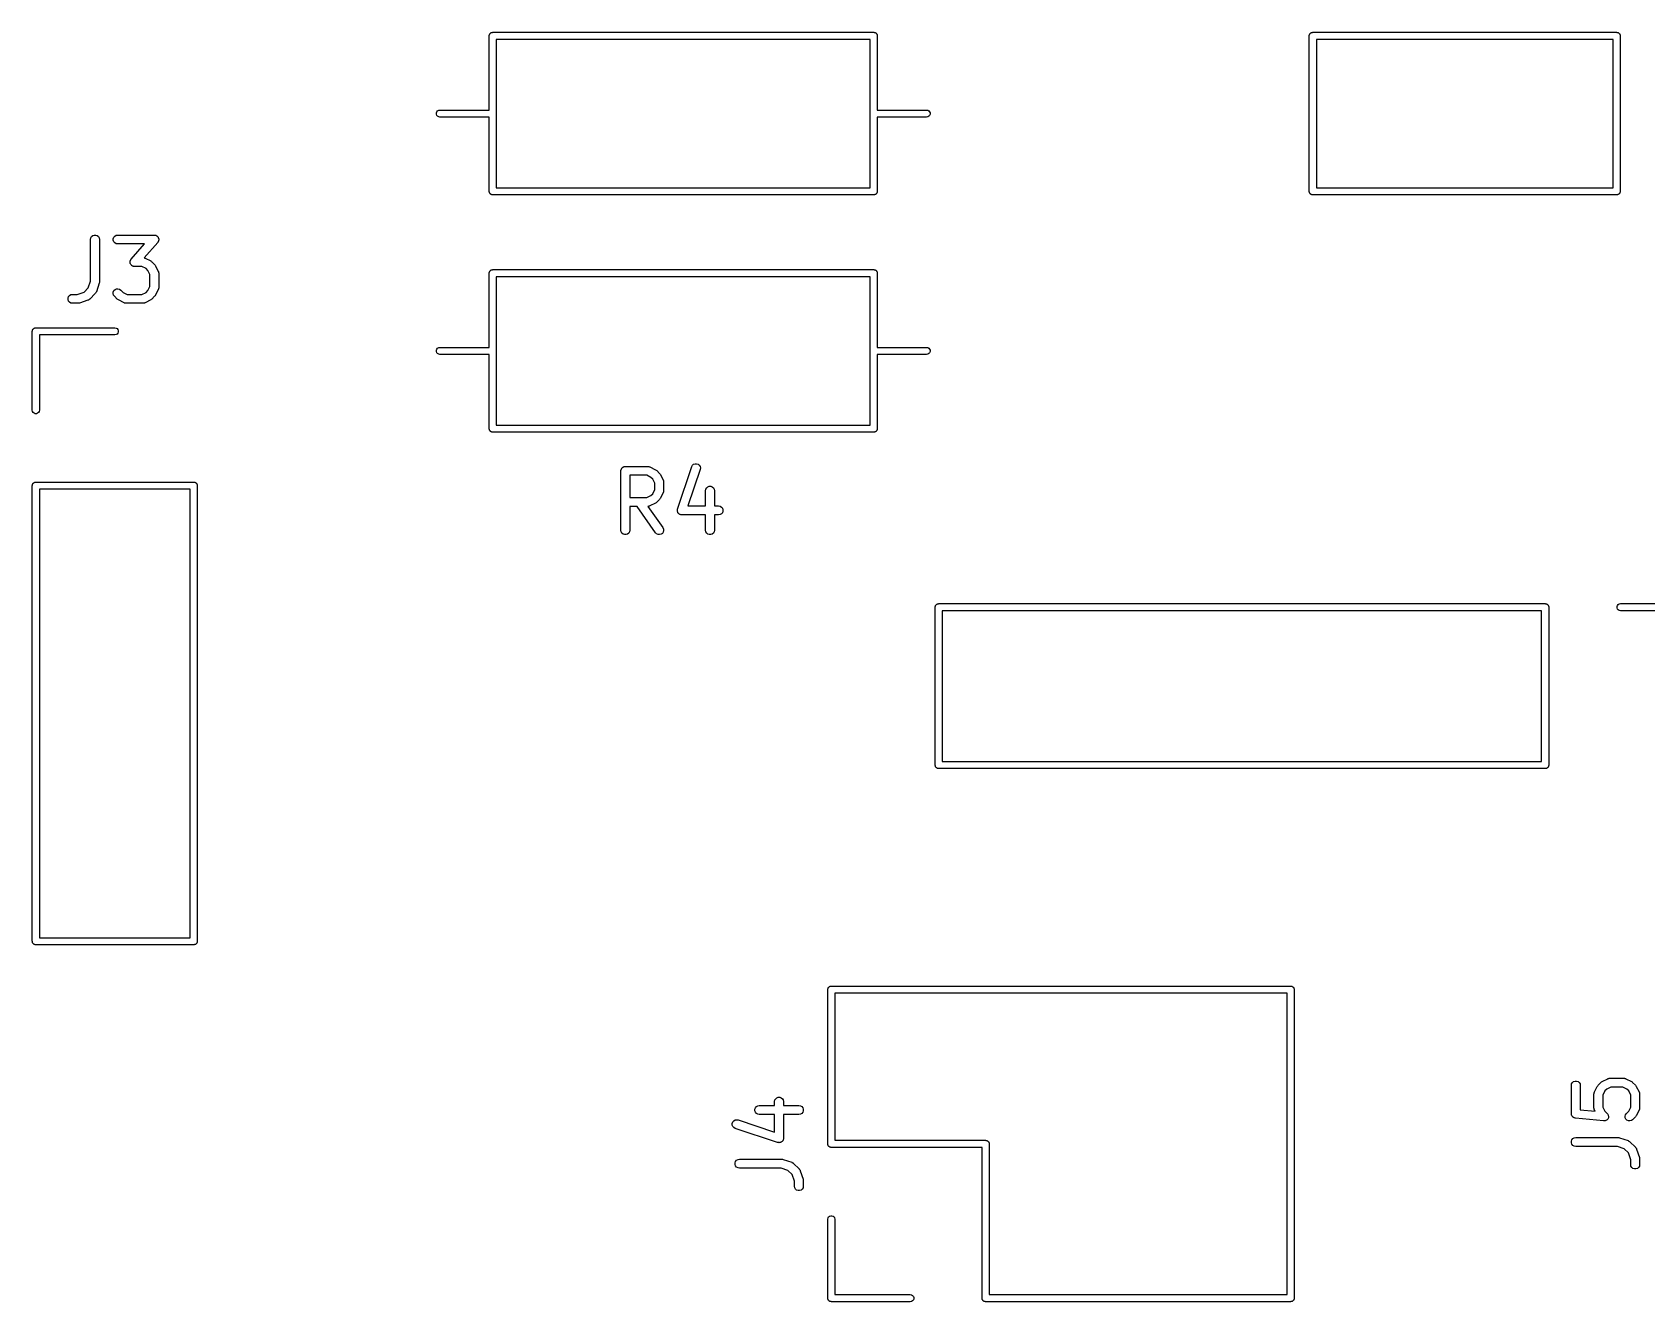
# Model space of a CAD drawing. Extents: x 135.1 to 182.9, y -142 to -62.3.
# Drawn here: x 135.11 to 162.32, y -142.03 to -120.63 of the extents above; entities that cross this region are included whole.
import ezdxf

# ---------------------------------------------------------------- set-up
doc = ezdxf.new("R2010")
doc.units = 0
doc.header["$MEASUREMENT"] = 0
doc.layers.add('BLACK', color=7, linetype='CONTINUOUS')

msp = doc.modelspace()

# ---------------------------------------------------------------- linework, layer by layer
at = {"layer": 'Black'}
for p, q in [((142.81, -120.69), (142.811, -120.685)), ((142.81, -121.94), (142.81, -120.69)), ((142.811, -120.68), (142.813, -120.675)), ((142.811, -120.685), (142.811, -120.68)), ((142.813, -120.675), (142.814, -120.669)), ((142.814, -120.669), (142.816, -120.665)), ((142.816, -120.665), (142.818, -120.66)), ((142.818, -120.66), (142.821, -120.656)), ((142.821, -120.656), (142.824, -120.651)), ((142.824, -120.651), (142.828, -120.648)), ((142.828, -120.648), (142.831, -120.644)), ((142.831, -120.644), (142.836, -120.641)), ((142.836, -120.641), (142.84, -120.638)), ((142.84, -120.638), (142.845, -120.636)), ((142.845, -120.636), (142.849, -120.634)), ((142.849, -120.634), (142.855, -120.633)), ((142.855, -120.633), (142.86, -120.631)), ((142.86, -120.631), (142.865, -120.631)), ((142.865, -120.631), (142.87, -120.63)), ((142.87, -120.63), (149.29, -120.63)), ((142.93, -120.75), (142.93, -123.25)), ((149.23, -120.75), (142.93, -120.75)), ((149.23, -123.25), (149.23, -120.75)), ((149.29, -120.63), (149.295, -120.631)), ((149.295, -120.631), (149.3, -120.631)), ((149.3, -120.631), (149.305, -120.633)), ((149.305, -120.633), (149.311, -120.634)), ((149.311, -120.634), (149.315, -120.636)), ((149.315, -120.636), (149.32, -120.638)), ((149.32, -120.638), (149.324, -120.641)), ((149.324, -120.641), (149.329, -120.644)), ((149.329, -120.644), (149.332, -120.648)), ((149.332, -120.648), (149.336, -120.651)), ((149.336, -120.651), (149.339, -120.656)), ((149.339, -120.656), (149.342, -120.66)), ((149.342, -120.66), (149.344, -120.665)), ((149.344, -120.665), (149.346, -120.669)), ((149.346, -120.669), (149.347, -120.675)), ((149.347, -120.675), (149.349, -120.68)), ((149.349, -120.68), (149.349, -120.685)), ((149.349, -120.685), (149.35, -120.69)), ((149.35, -120.69), (149.35, -121.94)), ((156.63, -120.69), (156.631, -120.685)), ((156.63, -123.31), (156.63, -120.69)), ((156.631, -120.68), (156.633, -120.675)), ((156.631, -120.685), (156.631, -120.68)), ((156.633, -120.675), (156.634, -120.669)), ((156.634, -120.669), (156.636, -120.665)), ((156.636, -120.665), (156.638, -120.66)), ((156.638, -120.66), (156.641, -120.656)), ((156.641, -120.656), (156.644, -120.651)), ((156.644, -120.651), (156.648, -120.648)), ((156.648, -120.648), (156.651, -120.644)), ((156.651, -120.644), (156.656, -120.641)), ((156.656, -120.641), (156.66, -120.638)), ((156.66, -120.638), (156.665, -120.636)), ((156.665, -120.636), (156.669, -120.634)), ((156.669, -120.634), (156.675, -120.633)), ((156.675, -120.633), (156.68, -120.631)), ((156.68, -120.631), (156.685, -120.631)), ((156.685, -120.631), (156.69, -120.63)), ((156.69, -120.63), (161.81, -120.63)), ((156.75, -120.75), (156.75, -123.25)), ((161.75, -120.75), (156.75, -120.75)), ((161.75, -123.25), (161.75, -120.75)), ((161.81, -120.63), (161.815, -120.631)), ((161.815, -120.631), (161.82, -120.631)), ((161.82, -120.631), (161.825, -120.633)), ((161.825, -120.633), (161.831, -120.634)), ((161.831, -120.634), (161.835, -120.636)), ((161.835, -120.636), (161.84, -120.638)), ((161.84, -120.638), (161.844, -120.641)), ((161.844, -120.641), (161.849, -120.644)), ((161.849, -120.644), (161.852, -120.648)), ((161.852, -120.648), (161.856, -120.651)), ((161.856, -120.651), (161.859, -120.656)), ((161.859, -120.656), (161.862, -120.66)), ((161.862, -120.66), (161.864, -120.665)), ((161.864, -120.665), (161.866, -120.669)), ((161.866, -120.669), (161.867, -120.675)), ((161.867, -120.675), (161.869, -120.68)), ((161.869, -120.68), (161.869, -120.685)), ((161.869, -120.685), (161.87, -120.69)), ((161.87, -120.69), (161.87, -123.31)), ((141.921, -121.99), (141.928, -121.97)), ((141.921, -122.01), (141.921, -121.99)), ((141.928, -122.03), (141.921, -122.01)), ((141.928, -121.97), (141.941, -121.954)), ((141.941, -122.046), (141.928, -122.03)), ((141.941, -121.954), (141.959, -121.944)), ((141.959, -122.056), (141.941, -122.046)), ((141.959, -121.944), (141.98, -121.94)), ((141.98, -122.06), (141.959, -122.056)), ((141.98, -121.94), (142.81, -121.94)), ((142.81, -122.06), (141.98, -122.06)), ((142.81, -123.31), (142.81, -122.06)), ((149.35, -121.94), (150.18, -121.94)), ((150.18, -122.06), (149.35, -122.06)), ((149.35, -122.06), (149.35, -123.31)), ((150.18, -121.94), (150.201, -121.944)), ((150.201, -122.056), (150.18, -122.06)), ((150.201, -121.944), (150.219, -121.954)), ((150.219, -122.046), (150.201, -122.056)), ((150.219, -121.954), (150.232, -121.97)), ((150.232, -122.03), (150.219, -122.046)), ((150.232, -121.97), (150.239, -121.99)), ((150.239, -122.01), (150.232, -122.03)), ((150.239, -121.99), (150.239, -122.01)), ((142.811, -123.315), (142.81, -123.31)), ((142.811, -123.32), (142.811, -123.315)), ((142.813, -123.325), (142.811, -123.32)), ((142.814, -123.331), (142.813, -123.325)), ((142.816, -123.335), (142.814, -123.331)), ((142.818, -123.34), (142.816, -123.335)), ((142.821, -123.344), (142.818, -123.34)), ((142.824, -123.349), (142.821, -123.344)), ((142.828, -123.352), (142.824, -123.349)), ((142.831, -123.356), (142.828, -123.352)), ((142.836, -123.359), (142.831, -123.356)), ((142.84, -123.362), (142.836, -123.359)), ((142.845, -123.364), (142.84, -123.362)), ((142.849, -123.366), (142.845, -123.364)), ((142.855, -123.367), (142.849, -123.366)), ((142.86, -123.369), (142.855, -123.367)), ((142.865, -123.369), (142.86, -123.369)), ((142.87, -123.37), (142.865, -123.369)), ((149.29, -123.37), (142.87, -123.37)), ((142.93, -123.25), (149.23, -123.25)), ((149.295, -123.369), (149.29, -123.37)), ((149.3, -123.369), (149.295, -123.369)), ((149.305, -123.367), (149.3, -123.369)), ((149.311, -123.366), (149.305, -123.367)), ((149.315, -123.364), (149.311, -123.366)), ((149.32, -123.362), (149.315, -123.364)), ((149.324, -123.359), (149.32, -123.362)), ((149.329, -123.356), (149.324, -123.359)), ((149.332, -123.352), (149.329, -123.356)), ((149.336, -123.349), (149.332, -123.352)), ((149.339, -123.344), (149.336, -123.349)), ((149.342, -123.34), (149.339, -123.344)), ((149.344, -123.335), (149.342, -123.34)), ((149.346, -123.331), (149.344, -123.335)), ((149.347, -123.325), (149.346, -123.331)), ((149.349, -123.32), (149.347, -123.325)), ((149.35, -123.31), (149.349, -123.315)), ((149.349, -123.315), (149.349, -123.32)), ((156.631, -123.315), (156.63, -123.31)), ((156.631, -123.32), (156.631, -123.315)), ((156.633, -123.325), (156.631, -123.32)), ((156.634, -123.331), (156.633, -123.325)), ((156.636, -123.335), (156.634, -123.331)), ((156.638, -123.34), (156.636, -123.335)), ((156.641, -123.344), (156.638, -123.34)), ((156.644, -123.349), (156.641, -123.344)), ((156.648, -123.352), (156.644, -123.349)), ((156.651, -123.356), (156.648, -123.352)), ((156.656, -123.359), (156.651, -123.356)), ((156.66, -123.362), (156.656, -123.359)), ((156.665, -123.364), (156.66, -123.362)), ((156.669, -123.366), (156.665, -123.364)), ((156.675, -123.367), (156.669, -123.366)), ((156.68, -123.369), (156.675, -123.367)), ((156.685, -123.369), (156.68, -123.369)), ((156.69, -123.37), (156.685, -123.369)), ((161.81, -123.37), (156.69, -123.37)), ((156.75, -123.25), (161.75, -123.25)), ((161.815, -123.369), (161.81, -123.37)), ((161.82, -123.369), (161.815, -123.369)), ((161.825, -123.367), (161.82, -123.369)), ((161.831, -123.366), (161.825, -123.367)), ((161.835, -123.364), (161.831, -123.366)), ((161.84, -123.362), (161.835, -123.364)), ((161.844, -123.359), (161.84, -123.362)), ((161.849, -123.356), (161.844, -123.359)), ((161.852, -123.352), (161.849, -123.356)), ((161.856, -123.349), (161.852, -123.352)), ((161.859, -123.344), (161.856, -123.349)), ((161.862, -123.34), (161.859, -123.344)), ((161.864, -123.335), (161.862, -123.34)), ((161.866, -123.331), (161.864, -123.335)), ((161.867, -123.325), (161.866, -123.331)), ((161.869, -123.32), (161.867, -123.325)), ((161.87, -123.31), (161.869, -123.315)), ((161.869, -123.315), (161.869, -123.32)), ((136.109, -124.074), (136.129, -124.057)), ((136.129, -124.057), (136.154, -124.049)), ((136.154, -124.049), (136.18, -124.049)), ((136.18, -124.049), (136.204, -124.057)), ((136.204, -124.057), (136.224, -124.074)), ((136.499, -124.065), (136.522, -124.052)), ((136.522, -124.052), (136.548, -124.047)), ((136.548, -124.047), (137.167, -124.047)), ((137.167, -124.047), (137.174, -124.049)), ((137.174, -124.049), (137.181, -124.049)), ((137.181, -124.049), (137.187, -124.051)), ((137.187, -124.051), (137.192, -124.052)), ((137.192, -124.052), (137.199, -124.056)), ((137.199, -124.056), (137.206, -124.058)), ((137.206, -124.058), (137.21, -124.062)), ((137.21, -124.062), (137.215, -124.065)), ((136.092, -124.122), (136.096, -124.097)), ((136.092, -124.824), (136.092, -124.122)), ((136.096, -124.097), (136.109, -124.074)), ((136.224, -124.074), (136.237, -124.097)), ((136.237, -124.097), (136.242, -124.122)), ((136.242, -124.122), (136.242, -124.837)), ((136.474, -124.109), (136.483, -124.085)), ((136.474, -124.135), (136.474, -124.109)), ((136.483, -124.16), (136.474, -124.135)), ((136.483, -124.085), (136.499, -124.065)), ((136.499, -124.18), (136.483, -124.16)), ((136.522, -124.193), (136.499, -124.18)), ((136.548, -124.197), (136.522, -124.193)), ((137.001, -124.197), (136.548, -124.197)), ((136.777, -124.454), (137.001, -124.197)), ((137.223, -124.172), (136.996, -124.432)), ((137.215, -124.065), (137.22, -124.071)), ((137.22, -124.071), (137.225, -124.075)), ((137.227, -124.165), (137.223, -124.172)), ((137.225, -124.075), (137.228, -124.08)), ((137.232, -124.16), (137.227, -124.165)), ((137.228, -124.08), (137.232, -124.085)), ((137.232, -124.085), (137.234, -124.092)), ((137.234, -124.154), (137.232, -124.16)), ((137.234, -124.092), (137.238, -124.098)), ((137.237, -124.149), (137.234, -124.154)), ((137.238, -124.142), (137.237, -124.149)), ((137.238, -124.098), (137.239, -124.104)), ((137.241, -124.135), (137.238, -124.142)), ((137.239, -124.104), (137.241, -124.109)), ((137.241, -124.109), (137.241, -124.117)), ((137.241, -124.117), (137.242, -124.124)), ((137.242, -124.124), (137.241, -124.13)), ((137.241, -124.13), (137.241, -124.135)), ((136.758, -124.502), (136.759, -124.496)), ((136.759, -124.509), (136.758, -124.502)), ((136.759, -124.49), (136.762, -124.483)), ((136.759, -124.496), (136.759, -124.49)), ((136.759, -124.516), (136.759, -124.509)), ((136.761, -124.522), (136.759, -124.516)), ((136.762, -124.528), (136.761, -124.522)), ((136.762, -124.483), (136.763, -124.476)), ((136.766, -124.534), (136.762, -124.528)), ((136.763, -124.476), (136.766, -124.471)), ((136.766, -124.471), (136.768, -124.466)), ((136.768, -124.541), (136.766, -124.534)), ((136.768, -124.466), (136.773, -124.46)), ((136.772, -124.545), (136.768, -124.541)), ((136.775, -124.55), (136.772, -124.545)), ((136.773, -124.46), (136.777, -124.454)), ((136.78, -124.555), (136.775, -124.55)), ((136.785, -124.561), (136.78, -124.555)), ((136.79, -124.564), (136.785, -124.561)), ((136.794, -124.567), (136.79, -124.564)), ((136.801, -124.57), (136.794, -124.567)), ((136.808, -124.574), (136.801, -124.57)), ((136.813, -124.575), (136.808, -124.574)), ((136.819, -124.577), (136.813, -124.575)), ((136.826, -124.577), (136.819, -124.577)), ((136.833, -124.578), (136.826, -124.577)), ((136.958, -124.578), (136.833, -124.578)), ((137.027, -124.613), (136.958, -124.578)), ((136.996, -124.432), (137.002, -124.433)), ((137.002, -124.433), (137.006, -124.435)), ((137.006, -124.435), (137.01, -124.436)), ((137.01, -124.436), (137.105, -124.484)), ((137.105, -124.484), (137.115, -124.491)), ((137.115, -124.491), (137.124, -124.498)), ((137.124, -124.498), (137.172, -124.546)), ((137.172, -124.546), (137.179, -124.555)), ((137.179, -124.555), (137.186, -124.565)), ((137.186, -124.565), (137.234, -124.66)), ((136.053, -124.939), (136.092, -124.824)), ((136.238, -124.86), (136.19, -125.003)), ((136.24, -124.849), (136.238, -124.86)), ((136.242, -124.837), (136.24, -124.849)), ((137.057, -124.643), (137.027, -124.613)), ((137.092, -124.712), (137.057, -124.643)), ((137.092, -124.914), (137.092, -124.712)), ((137.234, -124.66), (137.235, -124.664)), ((137.235, -124.664), (137.237, -124.668)), ((137.237, -124.668), (137.239, -124.677)), ((137.239, -124.677), (137.241, -124.685)), ((137.241, -124.685), (137.241, -124.69)), ((137.241, -124.69), (137.242, -124.694)), ((137.242, -124.694), (137.242, -124.932)), ((142.81, -124.69), (142.811, -124.685)), ((142.81, -125.94), (142.81, -124.69)), ((142.811, -124.68), (142.813, -124.675)), ((142.811, -124.685), (142.811, -124.68)), ((142.813, -124.675), (142.814, -124.669)), ((142.814, -124.669), (142.816, -124.665)), ((142.816, -124.665), (142.818, -124.66)), ((142.818, -124.66), (142.821, -124.656)), ((142.821, -124.656), (142.824, -124.651)), ((142.824, -124.651), (142.828, -124.648)), ((142.828, -124.648), (142.831, -124.644)), ((142.831, -124.644), (142.836, -124.641)), ((142.836, -124.641), (142.84, -124.638)), ((142.84, -124.638), (142.845, -124.636)), ((142.845, -124.636), (142.849, -124.634)), ((142.849, -124.634), (142.855, -124.633)), ((142.855, -124.633), (142.86, -124.631)), ((142.86, -124.631), (142.865, -124.631)), ((142.865, -124.631), (142.87, -124.63)), ((142.87, -124.63), (149.29, -124.63)), ((142.93, -124.75), (142.93, -127.25)), ((149.23, -124.75), (142.93, -124.75)), ((149.23, -127.25), (149.23, -124.75)), ((149.29, -124.63), (149.295, -124.631)), ((149.295, -124.631), (149.3, -124.631)), ((149.3, -124.631), (149.305, -124.633)), ((149.305, -124.633), (149.311, -124.634)), ((149.311, -124.634), (149.315, -124.636)), ((149.315, -124.636), (149.32, -124.638)), ((149.32, -124.638), (149.324, -124.641)), ((149.324, -124.641), (149.329, -124.644)), ((149.329, -124.644), (149.332, -124.648)), ((149.332, -124.648), (149.336, -124.651)), ((149.336, -124.651), (149.339, -124.656)), ((149.339, -124.656), (149.342, -124.66)), ((149.342, -124.66), (149.344, -124.665)), ((149.344, -124.665), (149.346, -124.669)), ((149.346, -124.669), (149.347, -124.675)), ((149.347, -124.675), (149.349, -124.68)), ((149.349, -124.68), (149.349, -124.685)), ((149.349, -124.685), (149.35, -124.69)), ((149.35, -124.69), (149.35, -125.94)), ((135.712, -125.109), (135.721, -125.085)), ((135.712, -125.135), (135.712, -125.109)), ((135.721, -125.16), (135.712, -125.135)), ((135.721, -125.085), (135.738, -125.065)), ((135.738, -125.065), (135.76, -125.052)), ((135.76, -125.052), (135.786, -125.047)), ((135.786, -125.047), (135.869, -125.047)), ((135.869, -125.047), (135.983, -125.009)), ((136.048, -125.146), (135.905, -125.194)), ((135.983, -125.009), (136.053, -124.939)), ((136.051, -125.144), (136.048, -125.146)), ((136.056, -125.143), (136.051, -125.144)), ((136.063, -125.138), (136.056, -125.143)), ((136.07, -125.134), (136.063, -125.138)), ((136.073, -125.13), (136.07, -125.134)), ((136.077, -125.128), (136.073, -125.13)), ((136.172, -125.033), (136.077, -125.128)), ((136.175, -125.029), (136.172, -125.033)), ((136.178, -125.026), (136.175, -125.029)), ((136.182, -125.018), (136.178, -125.026)), ((136.187, -125.011), (136.182, -125.018)), ((136.188, -125.007), (136.187, -125.011)), ((136.19, -125.003), (136.188, -125.007)), ((136.473, -125.034), (136.475, -125.008)), ((136.48, -125.059), (136.473, -125.034)), ((136.475, -125.008), (136.486, -124.984)), ((136.495, -125.08), (136.48, -125.059)), ((136.486, -124.984), (136.505, -124.966)), ((136.542, -125.128), (136.495, -125.08)), ((136.505, -124.966), (136.528, -124.955)), ((136.528, -124.955), (136.554, -124.952)), ((136.552, -125.135), (136.542, -125.128)), ((136.562, -125.142), (136.552, -125.135)), ((136.554, -124.952), (136.579, -124.959)), ((136.657, -125.189), (136.562, -125.142)), ((136.579, -124.959), (136.601, -124.974)), ((136.601, -124.974), (136.64, -125.013)), ((136.64, -125.013), (136.708, -125.047)), ((136.708, -125.047), (136.958, -125.047)), ((136.958, -125.047), (137.027, -125.013)), ((137.105, -125.142), (137.01, -125.189)), ((137.027, -125.013), (137.057, -124.983)), ((137.057, -124.983), (137.092, -124.914)), ((137.115, -125.135), (137.105, -125.142)), ((137.124, -125.128), (137.115, -125.135)), ((137.172, -125.08), (137.124, -125.128)), ((137.179, -125.07), (137.172, -125.08)), ((137.186, -125.061), (137.179, -125.07)), ((137.234, -124.965), (137.186, -125.061)), ((137.235, -124.961), (137.234, -124.965)), ((137.237, -124.958), (137.235, -124.961)), ((137.239, -124.949), (137.237, -124.958)), ((137.241, -124.94), (137.239, -124.949)), ((137.242, -124.932), (137.241, -124.936)), ((137.241, -124.936), (137.241, -124.94)), ((135.738, -125.18), (135.721, -125.16)), ((135.76, -125.193), (135.738, -125.18)), ((135.786, -125.197), (135.76, -125.193)), ((135.881, -125.197), (135.786, -125.197)), ((135.893, -125.195), (135.881, -125.197)), ((135.905, -125.194), (135.893, -125.195)), ((136.661, -125.191), (136.657, -125.189)), ((136.665, -125.193), (136.661, -125.191)), ((136.673, -125.194), (136.665, -125.193)), ((136.682, -125.197), (136.673, -125.194)), ((136.686, -125.197), (136.682, -125.197)), ((136.69, -125.197), (136.686, -125.197)), ((136.976, -125.197), (136.69, -125.197)), ((136.98, -125.197), (136.976, -125.197)), ((136.985, -125.197), (136.98, -125.197)), ((136.993, -125.194), (136.985, -125.197)), ((137.002, -125.193), (136.993, -125.194)), ((137.006, -125.191), (137.002, -125.193)), ((137.01, -125.189), (137.006, -125.191)), ((135.11, -125.67), (135.111, -125.665)), ((135.11, -127), (135.11, -125.67)), ((135.111, -125.66), (135.113, -125.655)), ((135.111, -125.665), (135.111, -125.66)), ((135.113, -125.655), (135.114, -125.649)), ((135.114, -125.649), (135.116, -125.645)), ((135.116, -125.645), (135.118, -125.64)), ((135.118, -125.64), (135.121, -125.636)), ((135.121, -125.636), (135.124, -125.631)), ((135.124, -125.631), (135.128, -125.628)), ((135.128, -125.628), (135.131, -125.624)), ((135.131, -125.624), (135.136, -125.621)), ((135.136, -125.621), (135.14, -125.618)), ((135.14, -125.618), (135.145, -125.616)), ((135.145, -125.616), (135.149, -125.614)), ((135.149, -125.614), (135.155, -125.613)), ((135.155, -125.613), (135.16, -125.611)), ((135.16, -125.611), (135.165, -125.611)), ((135.165, -125.611), (135.17, -125.61)), ((135.17, -125.61), (136.5, -125.61)), ((136.5, -125.61), (136.521, -125.614)), ((136.521, -125.614), (136.539, -125.624)), ((136.539, -125.624), (136.552, -125.64)), ((136.552, -125.64), (136.559, -125.66)), ((136.559, -125.68), (136.552, -125.7)), ((136.559, -125.66), (136.559, -125.68)), ((136.5, -125.73), (135.23, -125.73)), ((135.23, -125.73), (135.23, -127)), ((136.521, -125.726), (136.5, -125.73)), ((136.539, -125.716), (136.521, -125.726)), ((136.552, -125.7), (136.539, -125.716)), ((141.928, -125.97), (141.941, -125.954)), ((141.941, -125.954), (141.959, -125.944)), ((141.959, -125.944), (141.98, -125.94)), ((141.98, -125.94), (142.81, -125.94)), ((149.35, -125.94), (150.18, -125.94)), ((150.18, -125.94), (150.201, -125.944)), ((150.201, -125.944), (150.219, -125.954)), ((150.219, -125.954), (150.232, -125.97)), ((141.921, -125.99), (141.928, -125.97)), ((141.921, -126.01), (141.921, -125.99)), ((141.928, -126.03), (141.921, -126.01)), ((141.941, -126.046), (141.928, -126.03)), ((141.959, -126.056), (141.941, -126.046)), ((141.98, -126.06), (141.959, -126.056)), ((142.81, -126.06), (141.98, -126.06)), ((142.81, -127.31), (142.81, -126.06)), ((150.18, -126.06), (149.35, -126.06)), ((149.35, -126.06), (149.35, -127.31)), ((150.201, -126.056), (150.18, -126.06)), ((150.219, -126.046), (150.201, -126.056)), ((150.232, -126.03), (150.219, -126.046)), ((150.232, -125.97), (150.239, -125.99)), ((150.239, -126.01), (150.232, -126.03)), ((150.239, -125.99), (150.239, -126.01)), ((135.114, -127.021), (135.11, -127)), ((135.124, -127.039), (135.114, -127.021)), ((135.14, -127.052), (135.124, -127.039)), ((135.16, -127.059), (135.14, -127.052)), ((135.2, -127.052), (135.18, -127.059)), ((135.216, -127.039), (135.2, -127.052)), ((135.226, -127.021), (135.216, -127.039)), ((135.23, -127), (135.226, -127.021)), ((135.18, -127.059), (135.16, -127.059)), ((142.811, -127.315), (142.81, -127.31)), ((142.811, -127.32), (142.811, -127.315)), ((142.813, -127.325), (142.811, -127.32)), ((142.814, -127.331), (142.813, -127.325)), ((142.93, -127.25), (149.23, -127.25)), ((149.347, -127.325), (149.346, -127.331)), ((149.349, -127.32), (149.347, -127.325)), ((149.35, -127.31), (149.349, -127.315)), ((149.349, -127.315), (149.349, -127.32)), ((142.816, -127.335), (142.814, -127.331)), ((142.818, -127.34), (142.816, -127.335)), ((142.821, -127.344), (142.818, -127.34)), ((142.824, -127.349), (142.821, -127.344)), ((142.828, -127.352), (142.824, -127.349)), ((142.831, -127.356), (142.828, -127.352)), ((142.836, -127.359), (142.831, -127.356)), ((142.84, -127.362), (142.836, -127.359)), ((142.845, -127.364), (142.84, -127.362)), ((142.849, -127.366), (142.845, -127.364)), ((142.855, -127.367), (142.849, -127.366)), ((142.86, -127.369), (142.855, -127.367)), ((142.865, -127.369), (142.86, -127.369)), ((142.87, -127.37), (142.865, -127.369)), ((149.29, -127.37), (142.87, -127.37)), ((149.295, -127.369), (149.29, -127.37)), ((149.3, -127.369), (149.295, -127.369)), ((149.305, -127.367), (149.3, -127.369)), ((149.311, -127.366), (149.305, -127.367)), ((149.315, -127.364), (149.311, -127.366)), ((149.32, -127.362), (149.315, -127.364)), ((149.324, -127.359), (149.32, -127.362)), ((149.329, -127.356), (149.324, -127.359)), ((149.332, -127.352), (149.329, -127.356)), ((149.336, -127.349), (149.332, -127.352)), ((149.339, -127.344), (149.336, -127.349)), ((149.342, -127.34), (149.339, -127.344)), ((149.344, -127.335), (149.342, -127.34)), ((149.346, -127.331), (149.344, -127.335)), ((145.029, -128.022), (145.03, -128.016)), ((145.029, -129.022), (145.029, -128.022)), ((145.03, -128.009), (145.032, -128.003)), ((145.03, -128.016), (145.03, -128.009)), ((145.032, -128.003), (145.033, -127.997)), ((145.033, -127.997), (145.037, -127.991)), ((145.037, -127.991), (145.039, -127.985)), ((145.039, -127.985), (145.043, -127.98)), ((145.043, -127.98), (145.046, -127.974)), ((145.046, -127.974), (145.051, -127.97)), ((145.051, -127.97), (145.056, -127.965)), ((145.056, -127.965), (145.061, -127.962)), ((145.061, -127.962), (145.066, -127.957)), ((145.066, -127.957), (145.073, -127.955)), ((145.073, -127.955), (145.078, -127.952)), ((145.078, -127.952), (145.085, -127.951)), ((145.085, -127.951), (145.091, -127.949)), ((145.091, -127.949), (145.097, -127.949)), ((145.097, -127.949), (145.104, -127.947)), ((145.104, -127.947), (145.485, -127.947)), ((145.179, -128.097), (145.179, -128.471)), ((145.467, -128.097), (145.179, -128.097)), ((145.536, -128.132), (145.467, -128.097)), ((145.485, -127.947), (145.489, -127.948)), ((145.489, -127.948), (145.493, -127.948)), ((145.493, -127.948), (145.502, -127.95)), ((145.502, -127.95), (145.511, -127.952)), ((145.511, -127.952), (145.514, -127.954)), ((145.514, -127.954), (145.518, -127.955)), ((145.518, -127.955), (145.614, -128.003)), ((145.566, -128.162), (145.536, -128.132)), ((145.614, -128.003), (145.623, -128.01)), ((145.623, -128.01), (145.633, -128.017)), ((145.633, -128.017), (145.681, -128.065)), ((145.681, -128.065), (145.688, -128.074)), ((145.688, -128.074), (145.695, -128.084)), ((145.695, -128.084), (145.742, -128.179)), ((145.985, -128.665), (146.223, -127.951)), ((146.366, -127.998), (146.16, -128.614)), ((146.223, -127.951), (146.236, -127.928)), ((146.236, -127.928), (146.255, -127.911)), ((146.255, -127.911), (146.279, -127.901)), ((146.279, -127.901), (146.305, -127.901)), ((146.305, -127.901), (146.33, -127.909)), ((146.33, -127.909), (146.35, -127.925)), ((146.35, -127.925), (146.364, -127.947)), ((146.364, -127.947), (146.369, -127.973)), ((146.369, -127.973), (146.366, -127.998)), ((135.11, -128.27), (135.111, -128.265)), ((135.11, -135.95), (135.11, -128.27)), ((135.111, -128.26), (135.113, -128.255)), ((135.111, -128.265), (135.111, -128.26)), ((135.113, -128.255), (135.114, -128.249)), ((135.114, -128.249), (135.116, -128.245)), ((135.116, -128.245), (135.118, -128.24)), ((135.118, -128.24), (135.121, -128.236)), ((135.121, -128.236), (135.124, -128.231)), ((135.124, -128.231), (135.128, -128.228)), ((135.128, -128.228), (135.131, -128.224)), ((135.131, -128.224), (135.136, -128.221)), ((135.136, -128.221), (135.14, -128.218)), ((135.14, -128.218), (135.145, -128.216)), ((135.145, -128.216), (135.149, -128.214)), ((135.149, -128.214), (135.155, -128.213)), ((135.155, -128.213), (135.16, -128.211)), ((135.16, -128.211), (135.165, -128.211)), ((135.165, -128.211), (135.17, -128.21)), ((135.17, -128.21), (137.83, -128.21)), ((135.23, -128.33), (135.23, -135.89)), ((137.77, -128.33), (135.23, -128.33)), ((137.77, -135.89), (137.77, -128.33)), ((137.83, -128.21), (137.835, -128.211)), ((137.835, -128.211), (137.84, -128.211)), ((137.84, -128.211), (137.845, -128.213)), ((137.845, -128.213), (137.851, -128.214)), ((137.851, -128.214), (137.855, -128.216)), ((137.855, -128.216), (137.86, -128.218)), ((137.86, -128.218), (137.864, -128.221)), ((137.864, -128.221), (137.869, -128.224)), ((137.869, -128.224), (137.872, -128.228)), ((137.872, -128.228), (137.876, -128.231)), ((137.876, -128.231), (137.879, -128.236)), ((137.879, -128.236), (137.882, -128.24)), ((137.882, -128.24), (137.884, -128.245)), ((137.884, -128.245), (137.886, -128.249)), ((137.886, -128.249), (137.887, -128.255)), ((137.887, -128.255), (137.889, -128.26)), ((137.889, -128.26), (137.889, -128.265)), ((137.889, -128.265), (137.89, -128.27)), ((137.89, -128.27), (137.89, -135.95)), ((145.536, -128.437), (145.566, -128.407)), ((145.6, -128.231), (145.566, -128.162)), ((145.566, -128.407), (145.6, -128.338)), ((145.6, -128.338), (145.6, -128.231)), ((145.742, -128.389), (145.695, -128.484)), ((145.742, -128.179), (145.744, -128.183)), ((145.744, -128.385), (145.742, -128.389)), ((145.744, -128.183), (145.746, -128.187)), ((145.746, -128.381), (145.744, -128.385)), ((145.746, -128.187), (145.747, -128.196)), ((145.747, -128.373), (145.746, -128.381)), ((145.747, -128.196), (145.75, -128.204)), ((145.75, -128.364), (145.747, -128.373)), ((145.75, -128.204), (145.75, -128.209)), ((145.75, -128.209), (145.75, -128.213)), ((145.75, -128.213), (145.75, -128.356)), ((145.75, -128.356), (145.75, -128.36)), ((145.75, -128.36), (145.75, -128.364)), ((146.457, -128.356), (146.462, -128.33)), ((146.457, -128.614), (146.457, -128.356)), ((146.462, -128.33), (146.475, -128.308)), ((146.475, -128.308), (146.495, -128.291)), ((146.495, -128.291), (146.519, -128.282)), ((146.519, -128.282), (146.546, -128.282)), ((146.546, -128.282), (146.57, -128.291)), ((146.57, -128.291), (146.59, -128.308)), ((146.59, -128.308), (146.603, -128.33)), ((146.603, -128.33), (146.607, -128.356)), ((146.607, -128.356), (146.607, -128.614)), ((145.179, -128.471), (145.467, -128.471)), ((145.303, -128.621), (145.179, -128.621)), ((145.179, -128.621), (145.179, -129.022)), ((145.614, -129.065), (145.303, -128.621)), ((145.467, -128.471), (145.536, -128.437)), ((145.489, -128.62), (145.486, -128.621)), ((145.486, -128.621), (145.737, -128.979)), ((145.493, -128.621), (145.489, -128.62)), ((145.502, -128.618), (145.493, -128.621)), ((145.511, -128.617), (145.502, -128.618)), ((145.514, -128.615), (145.511, -128.617)), ((145.518, -128.613), (145.514, -128.615)), ((145.614, -128.566), (145.518, -128.613)), ((145.623, -128.558), (145.614, -128.566)), ((145.633, -128.552), (145.623, -128.558)), ((145.681, -128.504), (145.633, -128.552)), ((145.688, -128.494), (145.681, -128.504)), ((145.695, -128.484), (145.688, -128.494)), ((145.981, -128.691), (145.982, -128.684)), ((145.982, -128.676), (145.984, -128.671)), ((145.982, -128.684), (145.982, -128.676)), ((145.984, -128.671), (145.985, -128.665)), ((146.16, -128.614), (146.457, -128.614)), ((146.607, -128.614), (146.675, -128.614)), ((146.675, -128.614), (146.701, -128.619)), ((146.701, -128.619), (146.724, -128.632)), ((146.724, -128.632), (146.74, -128.652)), ((146.74, -128.652), (146.749, -128.676)), ((146.749, -128.676), (146.749, -128.702)), ((145.982, -128.697), (145.981, -128.691)), ((145.982, -128.702), (145.982, -128.697)), ((145.985, -128.709), (145.982, -128.702)), ((145.987, -128.717), (145.985, -128.709)), ((145.989, -128.721), (145.987, -128.717)), ((145.991, -128.727), (145.989, -128.721)), ((145.996, -128.732), (145.991, -128.727)), ((146, -128.739), (145.996, -128.732)), ((146.005, -128.742), (146, -128.739)), ((146.008, -128.747), (146.005, -128.742)), ((146.015, -128.75), (146.008, -128.747)), ((146.021, -128.755), (146.015, -128.75)), ((146.026, -128.757), (146.021, -128.755)), ((146.031, -128.76), (146.026, -128.757)), ((146.038, -128.761), (146.031, -128.76)), ((146.045, -128.763), (146.038, -128.761)), ((146.051, -128.763), (146.045, -128.763)), ((146.056, -128.764), (146.051, -128.763)), ((146.457, -128.764), (146.056, -128.764)), ((146.457, -129.022), (146.457, -128.764)), ((146.675, -128.764), (146.607, -128.764)), ((146.607, -128.764), (146.607, -129.022)), ((146.701, -128.76), (146.675, -128.764)), ((146.724, -128.747), (146.701, -128.76)), ((146.74, -128.727), (146.724, -128.747)), ((146.749, -128.702), (146.74, -128.727)), ((145.033, -129.048), (145.029, -129.022)), ((145.046, -129.071), (145.033, -129.048)), ((145.066, -129.087), (145.046, -129.071)), ((145.091, -129.096), (145.066, -129.087)), ((145.117, -129.096), (145.091, -129.096)), ((145.141, -129.087), (145.117, -129.096)), ((145.161, -129.071), (145.141, -129.087)), ((145.174, -129.048), (145.161, -129.071)), ((145.179, -129.022), (145.174, -129.048)), ((145.632, -129.084), (145.614, -129.065)), ((145.656, -129.095), (145.632, -129.084)), ((145.682, -129.097), (145.656, -129.095)), ((145.707, -129.09), (145.682, -129.097)), ((145.728, -129.075), (145.707, -129.09)), ((145.743, -129.054), (145.728, -129.075)), ((145.737, -128.979), (145.748, -129.003)), ((145.75, -129.029), (145.743, -129.054)), ((145.748, -129.003), (145.75, -129.029)), ((146.462, -129.048), (146.457, -129.022)), ((146.475, -129.071), (146.462, -129.048)), ((146.495, -129.087), (146.475, -129.071)), ((146.519, -129.096), (146.495, -129.087)), ((146.546, -129.096), (146.519, -129.096)), ((146.57, -129.087), (146.546, -129.096)), ((146.59, -129.071), (146.57, -129.087)), ((146.603, -129.048), (146.59, -129.071)), ((146.607, -129.022), (146.603, -129.048)), ((150.326, -130.32), (150.327, -130.315)), ((150.326, -132.98), (150.326, -130.32)), ((150.327, -130.31), (150.329, -130.305)), ((150.327, -130.315), (150.327, -130.31)), ((150.329, -130.305), (150.33, -130.299)), ((150.33, -130.299), (150.332, -130.295)), ((150.332, -130.295), (150.334, -130.29)), ((150.334, -130.29), (150.337, -130.286)), ((150.337, -130.286), (150.34, -130.281)), ((150.34, -130.281), (150.344, -130.278)), ((150.344, -130.278), (150.347, -130.274)), ((150.347, -130.274), (150.352, -130.271)), ((150.352, -130.271), (150.356, -130.268)), ((150.356, -130.268), (150.361, -130.266)), ((150.361, -130.266), (150.365, -130.264)), ((150.365, -130.264), (150.371, -130.263)), ((150.371, -130.263), (150.376, -130.261)), ((150.376, -130.261), (150.381, -130.261)), ((150.381, -130.261), (150.386, -130.26)), ((150.386, -130.26), (160.606, -130.26)), ((160.606, -130.26), (160.611, -130.261)), ((160.611, -130.261), (160.616, -130.261)), ((160.616, -130.261), (160.621, -130.263)), ((160.621, -130.263), (160.627, -130.264)), ((160.627, -130.264), (160.631, -130.266)), ((160.631, -130.266), (160.636, -130.268)), ((160.636, -130.268), (160.64, -130.271)), ((160.64, -130.271), (160.645, -130.274)), ((160.645, -130.274), (160.648, -130.278)), ((160.648, -130.278), (160.652, -130.281)), ((160.652, -130.281), (160.655, -130.286)), ((160.655, -130.286), (160.658, -130.29)), ((160.658, -130.29), (160.66, -130.295)), ((160.66, -130.295), (160.662, -130.299)), ((160.662, -130.299), (160.663, -130.305)), ((160.663, -130.305), (160.665, -130.31)), ((160.665, -130.31), (160.665, -130.315)), ((160.665, -130.315), (160.666, -130.32)), ((160.666, -130.32), (160.666, -132.98)), ((161.817, -130.31), (161.824, -130.29)), ((161.817, -130.33), (161.817, -130.31)), ((161.824, -130.29), (161.837, -130.274)), ((161.837, -130.274), (161.855, -130.264)), ((161.855, -130.264), (161.876, -130.26)), ((161.876, -130.26), (163.206, -130.26)), ((150.446, -130.38), (150.446, -132.92)), ((160.546, -130.38), (150.446, -130.38)), ((160.546, -132.92), (160.546, -130.38)), ((161.824, -130.35), (161.817, -130.33)), ((161.837, -130.366), (161.824, -130.35)), ((161.855, -130.376), (161.837, -130.366)), ((161.876, -130.38), (161.855, -130.376)), ((163.146, -130.38), (161.876, -130.38)), ((150.327, -132.985), (150.326, -132.98)), ((150.327, -132.99), (150.327, -132.985)), ((150.329, -132.995), (150.327, -132.99)), ((150.33, -133.001), (150.329, -132.995)), ((150.332, -133.005), (150.33, -133.001)), ((150.334, -133.01), (150.332, -133.005)), ((150.337, -133.014), (150.334, -133.01)), ((150.34, -133.019), (150.337, -133.014)), ((150.344, -133.022), (150.34, -133.019)), ((150.347, -133.026), (150.344, -133.022)), ((150.352, -133.029), (150.347, -133.026)), ((150.356, -133.032), (150.352, -133.029)), ((150.361, -133.034), (150.356, -133.032)), ((150.365, -133.036), (150.361, -133.034)), ((150.371, -133.037), (150.365, -133.036)), ((150.376, -133.039), (150.371, -133.037)), ((150.381, -133.039), (150.376, -133.039)), ((150.386, -133.04), (150.381, -133.039)), ((160.606, -133.04), (150.386, -133.04)), ((150.446, -132.92), (160.546, -132.92)), ((160.611, -133.039), (160.606, -133.04)), ((160.616, -133.039), (160.611, -133.039)), ((160.621, -133.037), (160.616, -133.039)), ((160.627, -133.036), (160.621, -133.037)), ((160.631, -133.034), (160.627, -133.036)), ((160.636, -133.032), (160.631, -133.034)), ((160.64, -133.029), (160.636, -133.032)), ((160.645, -133.026), (160.64, -133.029)), ((160.648, -133.022), (160.645, -133.026)), ((160.652, -133.019), (160.648, -133.022)), ((160.655, -133.014), (160.652, -133.019)), ((160.658, -133.01), (160.655, -133.014)), ((160.66, -133.005), (160.658, -133.01)), ((160.662, -133.001), (160.66, -133.005)), ((160.663, -132.995), (160.662, -133.001)), ((160.665, -132.99), (160.663, -132.995)), ((160.666, -132.98), (160.665, -132.985)), ((160.665, -132.985), (160.665, -132.99)), ((135.111, -135.955), (135.11, -135.95)), ((135.111, -135.96), (135.111, -135.955)), ((135.113, -135.965), (135.111, -135.96)), ((135.114, -135.971), (135.113, -135.965)), ((135.116, -135.975), (135.114, -135.971)), ((135.118, -135.98), (135.116, -135.975)), ((135.121, -135.984), (135.118, -135.98)), ((135.124, -135.989), (135.121, -135.984)), ((135.128, -135.992), (135.124, -135.989)), ((135.131, -135.996), (135.128, -135.992)), ((135.136, -135.999), (135.131, -135.996)), ((135.14, -136.002), (135.136, -135.999)), ((135.145, -136.004), (135.14, -136.002)), ((135.149, -136.006), (135.145, -136.004)), ((135.155, -136.007), (135.149, -136.006)), ((135.16, -136.009), (135.155, -136.007)), ((135.165, -136.009), (135.16, -136.009)), ((135.17, -136.01), (135.165, -136.009)), ((137.83, -136.01), (135.17, -136.01)), ((135.23, -135.89), (137.77, -135.89)), ((137.835, -136.009), (137.83, -136.01)), ((137.84, -136.009), (137.835, -136.009)), ((137.845, -136.007), (137.84, -136.009)), ((137.851, -136.006), (137.845, -136.007)), ((137.855, -136.004), (137.851, -136.006)), ((137.86, -136.002), (137.855, -136.004)), ((137.864, -135.999), (137.86, -136.002)), ((137.869, -135.996), (137.864, -135.999)), ((137.872, -135.992), (137.869, -135.996)), ((137.876, -135.989), (137.872, -135.992)), ((137.879, -135.984), (137.876, -135.989)), ((137.882, -135.98), (137.879, -135.984)), ((137.884, -135.975), (137.882, -135.98)), ((137.886, -135.971), (137.884, -135.975)), ((137.887, -135.965), (137.886, -135.971)), ((137.889, -135.96), (137.887, -135.965)), ((137.89, -135.95), (137.889, -135.955)), ((137.889, -135.955), (137.889, -135.96)), ((148.516, -136.765), (148.517, -136.76)), ((148.516, -139.365), (148.516, -136.765)), ((148.517, -136.755), (148.519, -136.75)), ((148.517, -136.76), (148.517, -136.755)), ((148.519, -136.75), (148.52, -136.744)), ((148.52, -136.744), (148.522, -136.74)), ((148.522, -136.74), (148.524, -136.735)), ((148.524, -136.735), (148.527, -136.731)), ((148.527, -136.731), (148.53, -136.726)), ((148.53, -136.726), (148.534, -136.723)), ((148.534, -136.723), (148.537, -136.719)), ((148.537, -136.719), (148.542, -136.716)), ((148.542, -136.716), (148.546, -136.713)), ((148.546, -136.713), (148.551, -136.711)), ((148.551, -136.711), (148.555, -136.709)), ((148.555, -136.709), (148.561, -136.708)), ((148.561, -136.708), (148.566, -136.706)), ((148.566, -136.706), (148.571, -136.706)), ((148.571, -136.706), (148.576, -136.705)), ((148.576, -136.705), (156.316, -136.705)), ((148.636, -136.825), (148.636, -139.305)), ((156.256, -136.825), (148.636, -136.825)), ((156.256, -141.905), (156.256, -136.825)), ((156.316, -136.705), (156.321, -136.706)), ((156.321, -136.706), (156.326, -136.706)), ((156.326, -136.706), (156.331, -136.708)), ((156.331, -136.708), (156.337, -136.709)), ((156.337, -136.709), (156.341, -136.711)), ((156.341, -136.711), (156.346, -136.713)), ((156.346, -136.713), (156.35, -136.716)), ((156.35, -136.716), (156.355, -136.719)), ((156.355, -136.719), (156.358, -136.723)), ((156.358, -136.723), (156.362, -136.726)), ((156.362, -136.726), (156.365, -136.731)), ((156.365, -136.731), (156.368, -136.735)), ((156.368, -136.735), (156.37, -136.74)), ((156.37, -136.74), (156.372, -136.744)), ((156.372, -136.744), (156.373, -136.75)), ((156.373, -136.75), (156.375, -136.755)), ((156.375, -136.755), (156.375, -136.76)), ((156.375, -136.76), (156.376, -136.765)), ((156.376, -136.765), (156.376, -141.965)), ((161.047, -138.381), (161.052, -138.355)), ((161.047, -138.857), (161.047, -138.381)), ((161.052, -138.355), (161.065, -138.333)), ((161.065, -138.333), (161.085, -138.316)), ((161.085, -138.316), (161.109, -138.307)), ((161.109, -138.307), (161.135, -138.307)), ((161.135, -138.307), (161.16, -138.316)), ((161.16, -138.316), (161.18, -138.333)), ((161.18, -138.333), (161.193, -138.355)), ((161.193, -138.355), (161.197, -138.381)), ((161.197, -138.381), (161.197, -138.789)), ((161.436, -138.49), (161.484, -138.395)), ((161.484, -138.395), (161.491, -138.385)), ((161.491, -138.385), (161.498, -138.376)), ((161.498, -138.376), (161.546, -138.328)), ((161.546, -138.328), (161.555, -138.321)), ((161.555, -138.321), (161.565, -138.314)), ((161.565, -138.314), (161.66, -138.266)), ((161.613, -138.473), (161.578, -138.542)), ((161.643, -138.443), (161.613, -138.473)), ((161.712, -138.408), (161.643, -138.443)), ((161.66, -138.266), (161.664, -138.265)), ((161.664, -138.265), (161.668, -138.263)), ((161.668, -138.263), (161.677, -138.261)), ((161.677, -138.261), (161.685, -138.259)), ((161.685, -138.259), (161.69, -138.259)), ((161.69, -138.259), (161.694, -138.258)), ((161.694, -138.258), (161.932, -138.258)), ((161.914, -138.408), (161.712, -138.408)), ((161.983, -138.443), (161.914, -138.408)), ((161.932, -138.258), (161.936, -138.259)), ((161.936, -138.259), (161.94, -138.259)), ((161.94, -138.259), (161.949, -138.261)), ((161.949, -138.261), (161.958, -138.263)), ((161.958, -138.263), (161.961, -138.265)), ((161.961, -138.265), (161.965, -138.266)), ((161.965, -138.266), (162.061, -138.314)), ((162.013, -138.473), (161.983, -138.443)), ((162.047, -138.542), (162.013, -138.473)), ((162.061, -138.314), (162.07, -138.321)), ((162.07, -138.321), (162.08, -138.328)), ((162.08, -138.328), (162.128, -138.376)), ((162.128, -138.376), (162.135, -138.385)), ((162.135, -138.385), (162.142, -138.395)), ((162.142, -138.395), (162.189, -138.49)), ((147.297, -138.756), (147.314, -138.736)), ((147.314, -138.736), (147.336, -138.723)), ((147.336, -138.723), (147.362, -138.719)), ((147.362, -138.719), (147.62, -138.719)), ((147.62, -138.651), (147.625, -138.625)), ((147.62, -138.719), (147.62, -138.651)), ((147.625, -138.625), (147.638, -138.603)), ((147.638, -138.603), (147.658, -138.586)), ((147.658, -138.586), (147.682, -138.577)), ((147.682, -138.577), (147.708, -138.577)), ((147.708, -138.577), (147.733, -138.586)), ((147.733, -138.586), (147.753, -138.603)), ((147.753, -138.603), (147.766, -138.625)), ((147.766, -138.625), (147.77, -138.651)), ((147.77, -138.651), (147.77, -138.719)), ((147.77, -138.719), (148.028, -138.719)), ((148.028, -138.719), (148.054, -138.723)), ((148.054, -138.723), (148.077, -138.736)), ((148.077, -138.736), (148.093, -138.756)), ((161.428, -138.524), (161.429, -138.52)), ((161.428, -138.762), (161.428, -138.524)), ((161.429, -138.515), (161.431, -138.507)), ((161.429, -138.52), (161.429, -138.515)), ((161.431, -138.507), (161.433, -138.498)), ((161.433, -138.498), (161.435, -138.494)), ((161.435, -138.494), (161.436, -138.49)), ((161.578, -138.542), (161.578, -138.744)), ((161.578, -138.744), (161.613, -138.813)), ((162.013, -138.813), (162.047, -138.744)), ((162.047, -138.744), (162.047, -138.542)), ((162.189, -138.49), (162.191, -138.494)), ((162.191, -138.494), (162.193, -138.498)), ((162.193, -138.498), (162.194, -138.507)), ((162.194, -138.507), (162.197, -138.515)), ((162.197, -138.515), (162.197, -138.52)), ((162.197, -138.52), (162.197, -138.524)), ((162.197, -138.524), (162.197, -138.762)), ((146.907, -139.021), (146.915, -138.996)), ((146.907, -139.047), (146.907, -139.021)), ((146.915, -138.996), (146.931, -138.976)), ((146.931, -138.976), (146.953, -138.962)), ((146.953, -138.962), (146.979, -138.957)), ((146.979, -138.957), (147.004, -138.961)), ((147.004, -138.961), (147.62, -139.166)), ((147.288, -138.781), (147.297, -138.756)), ((147.288, -138.807), (147.288, -138.781)), ((147.297, -138.831), (147.288, -138.807)), ((147.314, -138.851), (147.297, -138.831)), ((147.336, -138.864), (147.314, -138.851)), ((147.362, -138.869), (147.336, -138.864)), ((147.62, -138.869), (147.362, -138.869)), ((147.62, -139.166), (147.62, -138.869)), ((148.028, -138.869), (147.77, -138.869)), ((147.77, -138.869), (147.77, -139.27)), ((148.054, -138.864), (148.028, -138.869)), ((148.077, -138.851), (148.054, -138.864)), ((148.093, -138.831), (148.077, -138.851)), ((148.093, -138.756), (148.102, -138.781)), ((148.102, -138.807), (148.093, -138.831)), ((148.102, -138.781), (148.102, -138.807)), ((161.048, -138.86), (161.047, -138.857)), ((161.048, -138.863), (161.048, -138.86)), ((161.05, -138.873), (161.048, -138.863)), ((161.052, -138.883), (161.05, -138.873)), ((161.053, -138.885), (161.052, -138.883)), ((161.054, -138.888), (161.053, -138.885)), ((161.06, -138.896), (161.054, -138.888)), ((161.065, -138.905), (161.06, -138.896)), ((161.067, -138.907), (161.065, -138.905)), ((161.069, -138.91), (161.067, -138.907)), ((161.077, -138.916), (161.069, -138.91)), ((161.085, -138.922), (161.077, -138.916)), ((161.088, -138.923), (161.085, -138.922)), ((161.09, -138.925), (161.088, -138.923)), ((161.1, -138.927), (161.09, -138.925)), ((161.109, -138.931), (161.1, -138.927)), ((161.112, -138.931), (161.109, -138.931)), ((161.115, -138.932), (161.112, -138.931)), ((161.591, -138.979), (161.115, -138.932)), ((161.197, -138.789), (161.446, -138.814)), ((161.429, -138.766), (161.428, -138.762)), ((161.429, -138.77), (161.429, -138.766)), ((161.431, -138.779), (161.429, -138.77)), ((161.433, -138.788), (161.431, -138.779)), ((161.435, -138.791), (161.433, -138.788)), ((161.436, -138.795), (161.435, -138.791)), ((161.446, -138.814), (161.436, -138.795)), ((161.592, -138.979), (161.591, -138.979)), ((161.604, -138.978), (161.592, -138.979)), ((161.592, -138.979), (161.592, -138.979)), ((161.617, -138.977), (161.604, -138.978)), ((161.613, -138.813), (161.652, -138.852)), ((161.618, -138.977), (161.617, -138.977)), ((161.629, -138.972), (161.618, -138.977)), ((161.618, -138.977), (161.618, -138.977)), ((161.641, -138.967), (161.629, -138.972)), ((161.642, -138.966), (161.641, -138.966)), ((161.641, -138.966), (161.641, -138.967)), ((161.65, -138.957), (161.642, -138.966)), ((161.659, -138.949), (161.65, -138.957)), ((161.652, -138.852), (161.652, -138.852)), ((161.652, -138.852), (161.652, -138.852)), ((161.652, -138.852), (161.659, -138.863)), ((161.659, -138.863), (161.667, -138.873)), ((161.66, -138.948), (161.659, -138.949)), ((161.665, -138.936), (161.66, -138.948)), ((161.66, -138.948), (161.66, -138.948)), ((161.671, -138.925), (161.665, -138.936)), ((161.667, -138.873), (161.667, -138.874)), ((161.667, -138.874), (161.667, -138.874)), ((161.667, -138.874), (161.67, -138.886)), ((161.67, -138.886), (161.673, -138.898)), ((161.672, -138.912), (161.671, -138.924)), ((161.671, -138.924), (161.671, -138.925)), ((161.671, -138.925), (161.671, -138.925)), ((161.673, -138.899), (161.672, -138.912)), ((161.673, -138.898), (161.673, -138.899)), ((161.673, -138.899), (161.673, -138.899)), ((161.952, -138.898), (161.959, -138.873)), ((161.955, -138.924), (161.952, -138.898)), ((161.966, -138.948), (161.955, -138.924)), ((161.959, -138.873), (161.974, -138.852)), ((161.984, -138.966), (161.966, -138.948)), ((161.974, -138.852), (162.013, -138.813)), ((162.008, -138.977), (161.984, -138.966)), ((162.034, -138.979), (162.008, -138.977)), ((162.059, -138.973), (162.034, -138.979)), ((162.08, -138.958), (162.059, -138.973)), ((162.128, -138.91), (162.08, -138.958)), ((162.135, -138.9), (162.128, -138.91)), ((162.142, -138.891), (162.135, -138.9)), ((162.189, -138.795), (162.142, -138.891)), ((162.191, -138.791), (162.189, -138.795)), ((162.193, -138.788), (162.191, -138.791)), ((162.194, -138.779), (162.193, -138.788)), ((162.197, -138.77), (162.194, -138.779)), ((162.197, -138.762), (162.197, -138.766)), ((162.197, -138.766), (162.197, -138.77)), ((146.917, -139.071), (146.907, -139.047)), ((146.934, -139.09), (146.917, -139.071)), ((146.957, -139.103), (146.934, -139.09)), ((147.671, -139.341), (146.957, -139.103)), ((147.766, -139.295), (147.763, -139.3)), ((147.767, -139.288), (147.766, -139.295)), ((147.769, -139.281), (147.767, -139.288)), ((147.77, -139.27), (147.769, -139.275)), ((147.769, -139.275), (147.769, -139.281)), ((161.049, -139.32), (161.057, -139.296)), ((161.057, -139.296), (161.074, -139.276)), ((161.074, -139.276), (161.097, -139.263)), ((161.097, -139.263), (161.122, -139.258)), ((161.122, -139.258), (161.837, -139.258)), ((161.837, -139.258), (161.849, -139.26)), ((161.849, -139.26), (161.86, -139.262)), ((161.86, -139.262), (162.003, -139.31)), ((147.677, -139.342), (147.671, -139.341)), ((147.682, -139.344), (147.677, -139.342)), ((147.69, -139.344), (147.682, -139.344)), ((147.697, -139.345), (147.69, -139.344)), ((147.703, -139.344), (147.697, -139.345)), ((147.708, -139.344), (147.703, -139.344)), ((147.715, -139.341), (147.708, -139.344)), ((147.723, -139.34), (147.715, -139.341)), ((147.727, -139.337), (147.723, -139.34)), ((147.733, -139.335), (147.727, -139.337)), ((147.738, -139.33), (147.733, -139.335)), ((147.745, -139.326), (147.738, -139.33)), ((147.748, -139.322), (147.745, -139.326)), ((147.753, -139.318), (147.748, -139.322)), ((147.756, -139.311), (147.753, -139.318)), ((147.761, -139.305), (147.756, -139.311)), ((147.763, -139.3), (147.761, -139.305)), ((148.517, -139.37), (148.516, -139.365)), ((148.517, -139.375), (148.517, -139.37)), ((148.519, -139.38), (148.517, -139.375)), ((148.52, -139.386), (148.519, -139.38)), ((148.522, -139.39), (148.52, -139.386)), ((148.524, -139.395), (148.522, -139.39)), ((148.527, -139.399), (148.524, -139.395)), ((148.53, -139.404), (148.527, -139.399)), ((148.534, -139.407), (148.53, -139.404)), ((148.537, -139.411), (148.534, -139.407)), ((148.542, -139.414), (148.537, -139.411)), ((148.546, -139.417), (148.542, -139.414)), ((148.551, -139.419), (148.546, -139.417)), ((148.555, -139.421), (148.551, -139.419)), ((148.561, -139.422), (148.555, -139.421)), ((148.566, -139.424), (148.561, -139.422)), ((148.571, -139.424), (148.566, -139.424)), ((148.576, -139.425), (148.571, -139.424)), ((151.116, -139.425), (148.576, -139.425)), ((148.636, -139.305), (151.176, -139.305)), ((151.116, -141.965), (151.116, -139.425)), ((151.176, -139.305), (151.181, -139.306)), ((151.181, -139.306), (151.186, -139.306)), ((151.186, -139.306), (151.191, -139.308)), ((151.191, -139.308), (151.197, -139.309)), ((151.197, -139.309), (151.201, -139.311)), ((151.201, -139.311), (151.206, -139.313)), ((151.206, -139.313), (151.21, -139.316)), ((151.21, -139.316), (151.215, -139.319)), ((151.215, -139.319), (151.218, -139.323)), ((151.218, -139.323), (151.222, -139.326)), ((151.222, -139.326), (151.225, -139.331)), ((151.225, -139.331), (151.228, -139.335)), ((151.228, -139.335), (151.23, -139.34)), ((151.23, -139.34), (151.232, -139.344)), ((151.232, -139.344), (151.233, -139.35)), ((151.233, -139.35), (151.235, -139.355)), ((151.235, -139.355), (151.235, -139.36)), ((151.235, -139.36), (151.236, -139.365)), ((151.236, -139.365), (151.236, -141.905)), ((161.049, -139.346), (161.049, -139.32)), ((161.057, -139.371), (161.049, -139.346)), ((161.074, -139.391), (161.057, -139.371)), ((161.097, -139.404), (161.074, -139.391)), ((161.122, -139.408), (161.097, -139.404)), ((161.824, -139.408), (161.122, -139.408)), ((161.939, -139.447), (161.824, -139.408)), ((162.009, -139.517), (161.939, -139.447)), ((162.003, -139.31), (162.007, -139.312)), ((162.007, -139.312), (162.011, -139.313)), ((162.047, -139.631), (162.009, -139.517)), ((162.011, -139.313), (162.018, -139.318)), ((162.018, -139.318), (162.026, -139.322)), ((162.026, -139.322), (162.029, -139.325)), ((162.029, -139.325), (162.033, -139.328)), ((162.033, -139.328), (162.128, -139.423)), ((162.128, -139.423), (162.13, -139.427)), ((162.13, -139.427), (162.134, -139.43)), ((162.134, -139.43), (162.138, -139.437)), ((162.138, -139.437), (162.143, -139.444)), ((162.143, -139.444), (162.144, -139.449)), ((162.144, -139.449), (162.146, -139.452)), ((162.146, -139.452), (162.194, -139.595)), ((146.955, -139.685), (146.963, -139.661)), ((146.955, -139.711), (146.955, -139.685)), ((146.963, -139.736), (146.955, -139.711)), ((146.963, -139.661), (146.98, -139.641)), ((146.98, -139.756), (146.963, -139.736)), ((146.98, -139.641), (147.003, -139.628)), ((147.003, -139.769), (146.98, -139.756)), ((147.003, -139.628), (147.028, -139.623)), ((147.028, -139.773), (147.003, -139.769)), ((147.028, -139.623), (147.743, -139.623)), ((147.73, -139.773), (147.028, -139.773)), ((147.845, -139.812), (147.73, -139.773)), ((147.743, -139.623), (147.755, -139.625)), ((147.755, -139.625), (147.766, -139.627)), ((147.766, -139.627), (147.909, -139.675)), ((147.915, -139.882), (147.845, -139.812)), ((147.909, -139.675), (147.913, -139.677)), ((147.913, -139.677), (147.917, -139.678)), ((147.917, -139.678), (147.924, -139.683)), ((147.924, -139.683), (147.932, -139.687)), ((147.932, -139.687), (147.935, -139.69)), ((147.935, -139.69), (147.939, -139.693)), ((147.939, -139.693), (148.034, -139.788)), ((148.034, -139.788), (148.036, -139.792)), ((148.036, -139.792), (148.04, -139.795)), ((148.04, -139.795), (148.044, -139.802)), ((148.044, -139.802), (148.049, -139.809)), ((148.049, -139.809), (148.05, -139.814)), ((148.05, -139.814), (148.052, -139.817)), ((148.052, -139.817), (148.1, -139.96)), ((162.047, -139.714), (162.047, -139.631)), ((162.052, -139.74), (162.047, -139.714)), ((162.065, -139.762), (162.052, -139.74)), ((162.085, -139.779), (162.065, -139.762)), ((162.109, -139.788), (162.085, -139.779)), ((162.135, -139.788), (162.109, -139.788)), ((162.16, -139.779), (162.135, -139.788)), ((162.18, -139.762), (162.16, -139.779)), ((162.193, -139.74), (162.18, -139.762)), ((162.197, -139.714), (162.193, -139.74)), ((162.194, -139.595), (162.195, -139.607)), ((162.195, -139.607), (162.197, -139.619)), ((162.197, -139.619), (162.197, -139.714)), ((147.953, -139.996), (147.915, -139.882)), ((147.953, -140.079), (147.953, -139.996)), ((147.958, -140.105), (147.953, -140.079)), ((147.971, -140.127), (147.958, -140.105)), ((148.099, -140.105), (148.086, -140.127)), ((148.103, -140.079), (148.099, -140.105)), ((148.1, -139.96), (148.101, -139.972)), ((148.101, -139.972), (148.103, -139.984)), ((148.103, -139.984), (148.103, -140.079)), ((147.991, -140.144), (147.971, -140.127)), ((148.015, -140.153), (147.991, -140.144)), ((148.041, -140.153), (148.015, -140.153)), ((148.066, -140.144), (148.041, -140.153)), ((148.086, -140.127), (148.066, -140.144)), ((148.516, -140.635), (148.52, -140.614)), ((148.516, -141.965), (148.516, -140.635)), ((148.52, -140.614), (148.53, -140.596)), ((148.53, -140.596), (148.546, -140.583)), ((148.546, -140.583), (148.566, -140.576)), ((148.566, -140.576), (148.586, -140.576)), ((148.586, -140.576), (148.606, -140.583)), ((148.606, -140.583), (148.622, -140.596)), ((148.622, -140.596), (148.632, -140.614)), ((148.632, -140.614), (148.636, -140.635)), ((148.636, -140.635), (148.636, -141.905)), ((148.517, -141.97), (148.516, -141.965)), ((148.517, -141.975), (148.517, -141.97)), ((148.519, -141.98), (148.517, -141.975)), ((148.52, -141.986), (148.519, -141.98)), ((148.522, -141.99), (148.52, -141.986)), ((148.524, -141.995), (148.522, -141.99)), ((148.527, -141.999), (148.524, -141.995)), ((148.53, -142.004), (148.527, -141.999)), ((148.534, -142.007), (148.53, -142.004)), ((148.537, -142.011), (148.534, -142.007)), ((148.542, -142.014), (148.537, -142.011)), ((148.546, -142.017), (148.542, -142.014)), ((148.551, -142.019), (148.546, -142.017)), ((148.555, -142.021), (148.551, -142.019)), ((148.636, -141.905), (149.906, -141.905)), ((149.906, -141.905), (149.927, -141.909)), ((149.927, -141.909), (149.945, -141.919)), ((149.945, -142.011), (149.927, -142.021)), ((149.945, -141.919), (149.958, -141.935)), ((149.958, -141.995), (149.945, -142.011)), ((149.958, -141.935), (149.965, -141.955)), ((149.965, -141.975), (149.958, -141.995)), ((149.965, -141.955), (149.965, -141.975)), ((151.117, -141.97), (151.116, -141.965)), ((151.117, -141.975), (151.117, -141.97)), ((151.119, -141.98), (151.117, -141.975)), ((151.12, -141.986), (151.119, -141.98)), ((151.122, -141.99), (151.12, -141.986)), ((151.124, -141.995), (151.122, -141.99)), ((151.127, -141.999), (151.124, -141.995)), ((151.13, -142.004), (151.127, -141.999)), ((151.134, -142.007), (151.13, -142.004)), ((151.137, -142.011), (151.134, -142.007)), ((151.142, -142.014), (151.137, -142.011)), ((151.146, -142.017), (151.142, -142.014)), ((151.151, -142.019), (151.146, -142.017)), ((151.155, -142.021), (151.151, -142.019)), ((151.236, -141.905), (156.256, -141.905)), ((156.341, -142.019), (156.337, -142.021)), ((156.346, -142.017), (156.341, -142.019)), ((156.35, -142.014), (156.346, -142.017)), ((156.355, -142.011), (156.35, -142.014)), ((156.358, -142.007), (156.355, -142.011)), ((156.362, -142.004), (156.358, -142.007)), ((156.365, -141.999), (156.362, -142.004)), ((156.368, -141.995), (156.365, -141.999)), ((156.37, -141.99), (156.368, -141.995)), ((156.372, -141.986), (156.37, -141.99)), ((156.373, -141.98), (156.372, -141.986)), ((156.375, -141.975), (156.373, -141.98)), ((156.376, -141.965), (156.375, -141.97)), ((156.375, -141.97), (156.375, -141.975)), ((148.561, -142.022), (148.555, -142.021)), ((148.566, -142.024), (148.561, -142.022)), ((148.571, -142.024), (148.566, -142.024)), ((148.576, -142.025), (148.571, -142.024)), ((149.906, -142.025), (148.576, -142.025)), ((149.927, -142.021), (149.906, -142.025)), ((151.161, -142.022), (151.155, -142.021)), ((151.166, -142.024), (151.161, -142.022)), ((151.171, -142.024), (151.166, -142.024)), ((151.176, -142.025), (151.171, -142.024)), ((156.316, -142.025), (151.176, -142.025)), ((156.321, -142.024), (156.316, -142.025)), ((156.326, -142.024), (156.321, -142.024)), ((156.331, -142.022), (156.326, -142.024)), ((156.337, -142.021), (156.331, -142.022))]:
    msp.add_line(p, q, dxfattribs=at)

doc.saveas('drawing.dxf')
